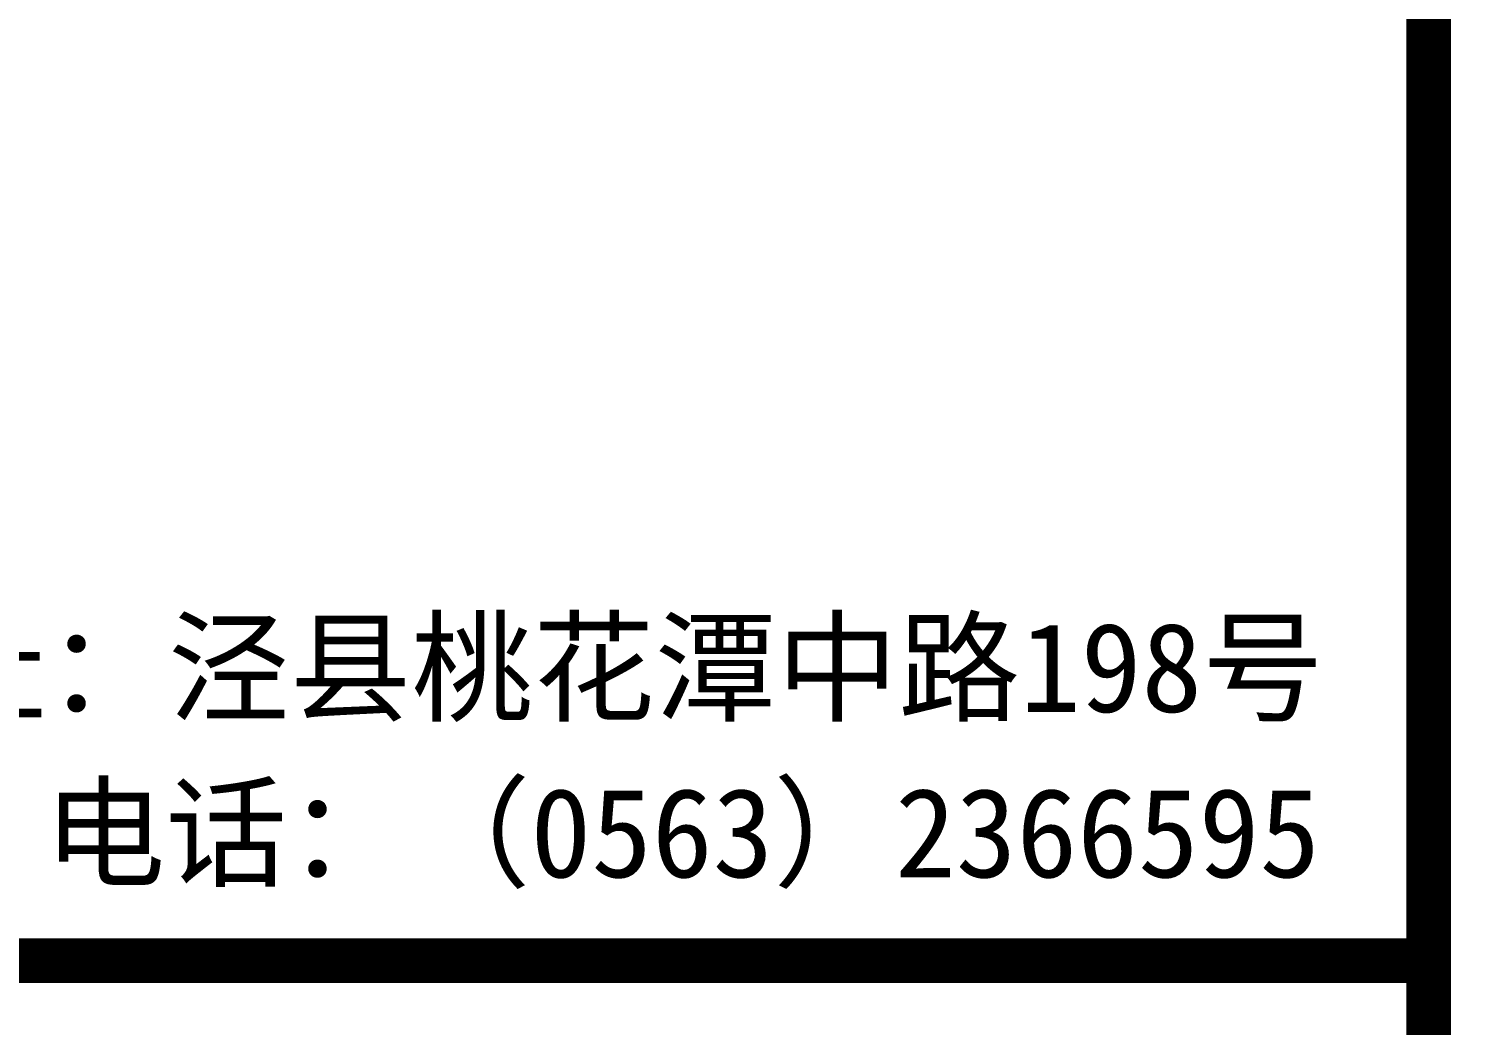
# Model space of a CAD drawing. Extents: x 8254 to 366479, y -216343 to -120021.
# Drawn here: x 92484 to 95701, y -153067 to -150833 of the extents above; entities that cross this region are included whole.
import ezdxf

# ---------------------------------------------------------------- set-up
doc = ezdxf.new("R2010")
doc.units = 0
doc.header["$LTSCALE"] = 500
doc.header["$MEASUREMENT"] = 0
doc.layers.add('PUB_TITLE', color=4, linetype='CONTINUOUS')
doc.styles.add('宋体', font='SimSun.ttf', dxfattribs={"width": 0.8})

msp = doc.modelspace()

# ---------------------------------------------------------------- linework, layer by layer
at = {"layer": 'PUB_TITLE', "const_width": 100}
msp.add_lwpolyline([(39721.08, -177891.405), (95621.08, -177891.405), (95621.08, -137891.405), (39721.08, -137891.405)], close=True, dxfattribs=at)
msp.add_lwpolyline([(39721.08, -177891.405), (95621.08, -177891.405), (95621.08, -137891.405), (39721.08, -137891.405)], close=True, dxfattribs=at)
at = {"layer": 'PUB_TITLE', "color": 7, "const_width": 100}
msp.add_lwpolyline([(90621.08, -137891.405), (95621.08, -137891.405), (95621.08, -177891.405), (90621.08, -177891.405)], close=True, dxfattribs=at)
msp.add_lwpolyline([(90656.859, -152922.087), (95650.913, -152922.087)], dxfattribs=at)

# ---------------------------------------------------------------- texts
at = {"layer": 'PUB_TITLE', "color": 7, "style": '宋体'}
for s, p in [('地址：泾县桃花潭中路198号', (91977.353, -152364.373)), ('电话：（0563）2366595', (92517.25, -152734.958))]:
    msp.add_text(s, height=200, dxfattribs=at).set_placement(p)

doc.saveas('drawing.dxf')
